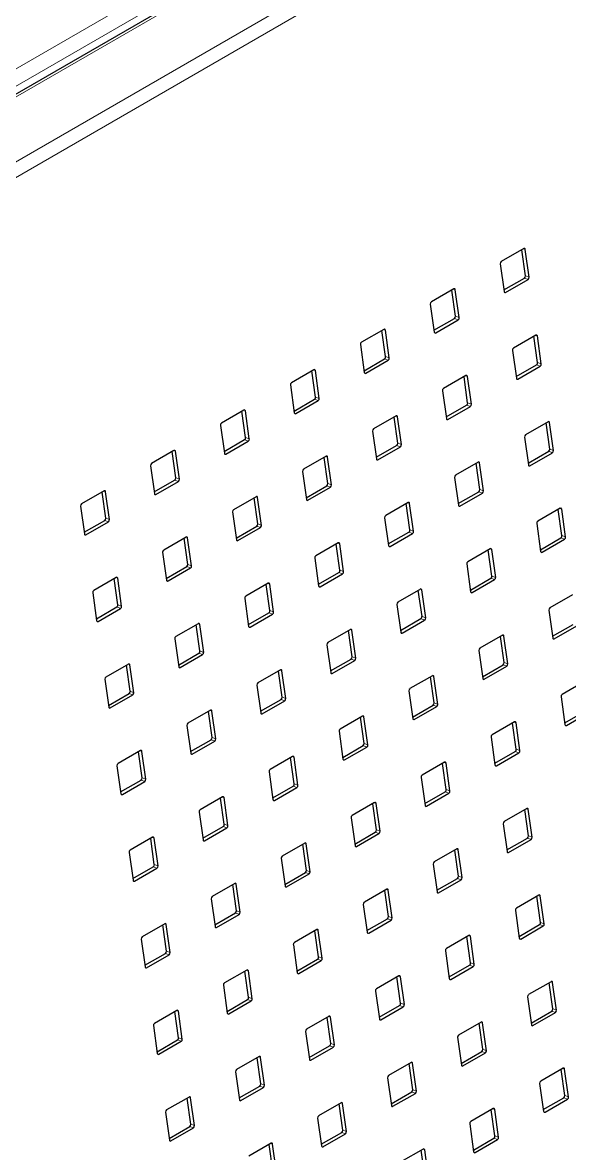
# Model space of a CAD drawing. Header units: millimetres. Extents: x -218071 to -203542, y 15363 to 51382.
# Drawn here: x -216897.22 to -216881.75, y 51079.26 to 51111.26 of the extents above; entities that cross this region are included whole.
import ezdxf

# ---------------------------------------------------------------- set-up
doc = ezdxf.new("R2010")
doc.units = ezdxf.units.MM
doc.header["$LTSCALE"] = 4
doc.layers.add('TPF-EQUIPEMENT', color=7, linetype='Continuous')

msp = doc.modelspace()

# ---------------------------------------------------------------- linework, layer by layer
at = {"layer": 'TPF-EQUIPEMENT', "color": 7, "linetype": 'Continuous', "lineweight": 25}
for p, q in [((-216812.005, 51158.526), (-216949.325, 51079.272)), ((-216883.037, 51104.864), (-216883.673, 51104.497)), ((-216882.989, 51104.093), (-216883.093, 51104.832)), ((-216882.885, 51104.054), (-216882.996, 51104.841)), ((-216883.703, 51104.433), (-216883.592, 51103.645)), ((-216883.599, 51103.694), (-216883.019, 51104.028)), ((-216883.551, 51103.622), (-216882.914, 51103.989)), ((-216885.017, 51103.722), (-216885.653, 51103.354)), ((-216884.969, 51102.95), (-216885.073, 51103.689)), ((-216884.865, 51102.911), (-216884.975, 51103.698)), ((-216885.683, 51103.29), (-216885.572, 51102.503)), ((-216885.579, 51102.551), (-216884.999, 51102.886)), ((-216885.531, 51102.479), (-216884.894, 51102.847)), ((-216886.997, 51102.579), (-216887.633, 51102.212)), ((-216886.949, 51101.807), (-216887.053, 51102.547)), ((-216886.845, 51101.768), (-216886.955, 51102.556)), ((-216882.693, 51102.414), (-216883.33, 51102.047)), ((-216882.646, 51101.642), (-216882.749, 51102.382)), ((-216882.541, 51101.603), (-216882.652, 51102.391)), ((-216887.662, 51102.148), (-216887.552, 51101.36)), ((-216883.359, 51101.983), (-216883.248, 51101.195)), ((-216887.559, 51101.408), (-216886.978, 51101.743)), ((-216887.51, 51101.337), (-216886.874, 51101.704)), ((-216888.977, 51101.436), (-216889.613, 51101.069)), ((-216888.929, 51100.664), (-216889.033, 51101.404)), ((-216888.825, 51100.625), (-216888.935, 51101.413)), ((-216883.255, 51101.243), (-216882.675, 51101.578)), ((-216883.207, 51101.172), (-216882.57, 51101.539)), ((-216884.673, 51101.271), (-216885.31, 51100.904)), ((-216884.626, 51100.5), (-216884.729, 51101.239)), ((-216884.521, 51100.461), (-216884.632, 51101.248)), ((-216889.642, 51101.005), (-216889.532, 51100.217)), ((-216885.339, 51100.84), (-216885.228, 51100.052)), ((-216889.539, 51100.265), (-216888.958, 51100.6)), ((-216889.49, 51100.194), (-216888.854, 51100.561)), ((-216885.235, 51100.101), (-216884.655, 51100.435)), ((-216885.187, 51100.029), (-216884.55, 51100.396)), ((-216890.957, 51100.294), (-216891.593, 51099.926)), ((-216890.909, 51099.522), (-216891.013, 51100.261)), ((-216890.805, 51099.483), (-216890.915, 51100.27)), ((-216886.653, 51100.129), (-216887.289, 51099.761)), ((-216886.605, 51099.357), (-216886.709, 51100.096)), ((-216886.501, 51099.318), (-216886.612, 51100.105)), ((-216891.622, 51099.862), (-216891.512, 51099.075)), ((-216882.349, 51099.964), (-216882.986, 51099.597)), ((-216882.302, 51099.192), (-216882.406, 51099.931)), ((-216882.197, 51099.153), (-216882.308, 51099.941)), ((-216891.518, 51099.123), (-216890.938, 51099.458)), ((-216887.319, 51099.697), (-216887.208, 51098.91)), ((-216883.015, 51099.532), (-216882.905, 51098.745)), ((-216892.937, 51099.151), (-216893.573, 51098.784)), ((-216892.889, 51098.379), (-216892.993, 51099.119)), ((-216892.785, 51098.34), (-216892.895, 51099.128)), ((-216891.47, 51099.051), (-216890.834, 51099.419)), ((-216887.215, 51098.958), (-216886.635, 51099.293)), ((-216887.167, 51098.886), (-216886.53, 51099.254)), ((-216882.911, 51098.793), (-216882.331, 51099.128)), ((-216888.633, 51098.986), (-216889.269, 51098.619)), ((-216888.585, 51098.214), (-216888.689, 51098.954)), ((-216888.481, 51098.175), (-216888.591, 51098.963)), ((-216884.329, 51098.821), (-216884.966, 51098.454)), ((-216884.282, 51098.049), (-216884.386, 51098.789)), ((-216884.177, 51098.01), (-216884.288, 51098.798)), ((-216882.863, 51098.721), (-216882.227, 51099.089)), ((-216893.602, 51098.72), (-216893.492, 51097.932)), ((-216889.299, 51098.555), (-216889.188, 51097.767)), ((-216893.498, 51097.98), (-216892.918, 51098.315)), ((-216893.45, 51097.909), (-216892.814, 51098.276)), ((-216889.195, 51097.815), (-216888.615, 51098.15)), ((-216884.995, 51098.39), (-216884.884, 51097.602)), ((-216894.916, 51098.008), (-216895.553, 51097.641)), ((-216894.869, 51097.236), (-216894.973, 51097.976)), ((-216894.764, 51097.197), (-216894.875, 51097.985)), ((-216890.613, 51097.843), (-216891.249, 51097.476)), ((-216889.147, 51097.744), (-216888.51, 51098.111)), ((-216884.891, 51097.65), (-216884.311, 51097.985)), ((-216884.843, 51097.579), (-216884.207, 51097.946)), ((-216895.582, 51097.577), (-216895.472, 51096.789)), ((-216890.565, 51097.071), (-216890.669, 51097.811)), ((-216890.461, 51097.032), (-216890.571, 51097.82)), ((-216886.309, 51097.678), (-216886.946, 51097.311)), ((-216886.262, 51096.907), (-216886.365, 51097.646)), ((-216886.157, 51096.868), (-216886.268, 51097.655)), ((-216882.006, 51097.514), (-216882.642, 51097.146)), ((-216891.278, 51097.412), (-216891.168, 51096.624)), ((-216886.975, 51097.247), (-216886.864, 51096.459)), ((-216881.958, 51096.742), (-216882.062, 51097.481)), ((-216881.854, 51096.703), (-216881.964, 51097.49)), ((-216895.478, 51096.837), (-216894.898, 51097.172)), ((-216895.43, 51096.766), (-216894.794, 51097.133)), ((-216891.175, 51096.672), (-216890.594, 51097.007)), ((-216891.126, 51096.601), (-216890.49, 51096.968)), ((-216882.671, 51097.082), (-216882.561, 51096.295)), ((-216892.593, 51096.701), (-216893.229, 51096.333)), ((-216892.545, 51095.929), (-216892.649, 51096.668)), ((-216892.441, 51095.89), (-216892.551, 51096.677)), ((-216886.871, 51096.508), (-216886.291, 51096.842)), ((-216886.823, 51096.436), (-216886.186, 51096.803)), ((-216882.567, 51096.343), (-216881.987, 51096.678)), ((-216882.519, 51096.271), (-216881.883, 51096.638)), ((-216893.258, 51096.269), (-216893.148, 51095.482)), ((-216888.289, 51096.536), (-216888.926, 51096.169)), ((-216888.242, 51095.764), (-216888.345, 51096.503)), ((-216888.137, 51095.725), (-216888.248, 51096.512)), ((-216883.986, 51096.371), (-216884.622, 51096.004)), ((-216883.938, 51095.599), (-216884.042, 51096.338)), ((-216883.833, 51095.56), (-216883.944, 51096.348)), ((-216888.955, 51096.104), (-216888.844, 51095.317)), ((-216884.651, 51095.939), (-216884.541, 51095.152)), ((-216893.155, 51095.53), (-216892.574, 51095.865)), ((-216893.106, 51095.458), (-216892.47, 51095.826)), ((-216888.851, 51095.365), (-216888.271, 51095.7)), ((-216888.803, 51095.293), (-216888.166, 51095.661)), ((-216894.573, 51095.558), (-216895.209, 51095.191)), ((-216894.525, 51094.786), (-216894.629, 51095.526)), ((-216894.421, 51094.747), (-216894.531, 51095.535)), ((-216890.269, 51095.393), (-216890.905, 51095.026)), ((-216890.221, 51094.621), (-216890.325, 51095.361)), ((-216890.117, 51094.582), (-216890.228, 51095.37)), ((-216884.547, 51095.2), (-216883.967, 51095.535)), ((-216884.499, 51095.129), (-216883.863, 51095.496)), ((-216895.238, 51095.127), (-216895.128, 51094.339)), ((-216890.935, 51094.962), (-216890.824, 51094.174)), ((-216885.965, 51095.228), (-216886.602, 51094.861)), ((-216885.918, 51094.456), (-216886.022, 51095.196)), ((-216885.813, 51094.417), (-216885.924, 51095.205)), ((-216881.662, 51095.063), (-216882.298, 51094.696)), ((-216895.134, 51094.387), (-216894.554, 51094.722)), ((-216895.086, 51094.316), (-216894.45, 51094.683)), ((-216886.631, 51094.797), (-216886.521, 51094.009)), ((-216882.327, 51094.632), (-216882.217, 51093.844)), ((-216890.831, 51094.222), (-216890.251, 51094.557)), ((-216890.783, 51094.151), (-216890.146, 51094.518)), ((-216886.527, 51094.057), (-216885.947, 51094.392)), ((-216886.479, 51093.986), (-216885.843, 51094.353)), ((-216892.249, 51094.25), (-216892.885, 51093.883)), ((-216892.201, 51093.479), (-216892.305, 51094.218)), ((-216892.097, 51093.439), (-216892.207, 51094.227)), ((-216887.945, 51094.086), (-216888.582, 51093.718)), ((-216887.898, 51093.314), (-216888.002, 51094.053)), ((-216887.793, 51093.275), (-216887.904, 51094.062)), ((-216882.224, 51093.892), (-216881.643, 51094.227)), ((-216882.175, 51093.821), (-216881.539, 51094.188)), ((-216892.915, 51093.819), (-216892.804, 51093.031)), ((-216883.642, 51093.921), (-216884.278, 51093.553)), ((-216883.594, 51093.149), (-216883.698, 51093.888)), ((-216883.49, 51093.11), (-216883.6, 51093.897)), ((-216892.811, 51093.079), (-216892.231, 51093.414)), ((-216892.763, 51093.008), (-216892.126, 51093.375)), ((-216888.611, 51093.654), (-216888.5, 51092.866)), ((-216884.307, 51093.489), (-216884.197, 51092.702)), ((-216894.229, 51093.108), (-216894.865, 51092.74)), ((-216894.181, 51092.336), (-216894.285, 51093.075)), ((-216894.077, 51092.297), (-216894.187, 51093.084)), ((-216888.507, 51092.915), (-216887.927, 51093.249)), ((-216888.459, 51092.843), (-216887.823, 51093.21)), ((-216884.204, 51092.75), (-216883.623, 51093.085)), ((-216884.155, 51092.678), (-216883.519, 51093.046)), ((-216889.925, 51092.943), (-216890.562, 51092.576)), ((-216889.878, 51092.171), (-216889.981, 51092.91)), ((-216889.773, 51092.132), (-216889.884, 51092.919)), ((-216885.622, 51092.778), (-216886.258, 51092.411)), ((-216885.574, 51092.006), (-216885.678, 51092.745)), ((-216885.47, 51091.967), (-216885.58, 51092.755)), ((-216894.894, 51092.676), (-216894.784, 51091.889)), ((-216890.591, 51092.511), (-216890.48, 51091.724)), ((-216881.318, 51092.613), (-216881.954, 51092.246)), ((-216894.791, 51091.937), (-216894.21, 51092.272)), ((-216894.742, 51091.865), (-216894.106, 51092.233)), ((-216890.487, 51091.772), (-216889.907, 51092.107)), ((-216890.439, 51091.7), (-216889.802, 51092.068)), ((-216886.287, 51092.346), (-216886.177, 51091.559)), ((-216881.984, 51092.182), (-216881.873, 51091.394)), ((-216891.905, 51091.8), (-216892.541, 51091.433)), ((-216891.858, 51091.028), (-216891.961, 51091.768)), ((-216891.753, 51090.989), (-216891.864, 51091.777)), ((-216886.183, 51091.607), (-216885.603, 51091.942)), ((-216886.135, 51091.536), (-216885.499, 51091.903)), ((-216881.88, 51091.442), (-216881.3, 51091.777)), ((-216887.601, 51091.635), (-216888.238, 51091.268)), ((-216887.554, 51090.863), (-216887.658, 51091.603)), ((-216887.449, 51090.824), (-216887.56, 51091.612)), ((-216883.298, 51091.47), (-216883.934, 51091.103)), ((-216883.25, 51090.698), (-216883.354, 51091.438)), ((-216883.146, 51090.659), (-216883.256, 51091.447)), ((-216881.832, 51091.371), (-216881.195, 51091.738)), ((-216892.571, 51091.369), (-216892.46, 51090.581)), ((-216888.267, 51091.204), (-216888.157, 51090.416)), ((-216892.467, 51090.629), (-216891.887, 51090.964)), ((-216892.419, 51090.558), (-216891.782, 51090.925)), ((-216888.163, 51090.464), (-216887.583, 51090.799)), ((-216883.964, 51091.039), (-216883.853, 51090.251)), ((-216893.885, 51090.657), (-216894.521, 51090.29)), ((-216893.837, 51089.886), (-216893.941, 51090.625)), ((-216893.733, 51089.847), (-216893.844, 51090.634)), ((-216889.581, 51090.493), (-216890.218, 51090.125)), ((-216889.429, 51089.682), (-216889.54, 51090.469)), ((-216888.115, 51090.393), (-216887.479, 51090.76)), ((-216883.86, 51090.299), (-216883.28, 51090.634)), ((-216883.811, 51090.228), (-216883.175, 51090.595)), ((-216894.551, 51090.226), (-216894.44, 51089.438)), ((-216889.534, 51089.721), (-216889.638, 51090.46)), ((-216885.278, 51090.328), (-216885.914, 51089.96)), ((-216885.23, 51089.556), (-216885.334, 51090.295)), ((-216885.126, 51089.517), (-216885.236, 51090.304)), ((-216890.247, 51090.061), (-216890.136, 51089.274)), ((-216885.943, 51089.896), (-216885.833, 51089.109)), ((-216894.447, 51089.487), (-216893.867, 51089.821)), ((-216894.399, 51089.415), (-216893.762, 51089.782)), ((-216890.143, 51089.322), (-216889.563, 51089.656)), ((-216890.095, 51089.25), (-216889.459, 51089.617)), ((-216891.561, 51089.35), (-216892.198, 51088.983)), ((-216891.514, 51088.578), (-216891.618, 51089.317)), ((-216891.409, 51088.539), (-216891.52, 51089.327)), ((-216887.258, 51089.185), (-216887.894, 51088.818)), ((-216885.84, 51089.157), (-216885.259, 51089.492)), ((-216885.791, 51089.085), (-216885.155, 51089.453)), ((-216892.227, 51088.918), (-216892.116, 51088.131)), ((-216887.21, 51088.413), (-216887.314, 51089.153)), ((-216887.106, 51088.374), (-216887.216, 51089.162)), ((-216882.954, 51089.02), (-216883.59, 51088.653)), ((-216882.907, 51088.248), (-216883.01, 51088.988)), ((-216882.802, 51088.209), (-216882.913, 51088.997)), ((-216887.923, 51088.754), (-216887.813, 51087.966)), ((-216883.62, 51088.589), (-216883.509, 51087.801)), ((-216892.123, 51088.179), (-216891.543, 51088.514)), ((-216892.075, 51088.107), (-216891.439, 51088.475)), ((-216887.82, 51088.014), (-216887.239, 51088.349)), ((-216887.771, 51087.943), (-216887.135, 51088.31)), ((-216893.541, 51088.207), (-216894.178, 51087.84)), ((-216893.494, 51087.435), (-216893.597, 51088.175)), ((-216893.389, 51087.396), (-216893.5, 51088.184)), ((-216889.238, 51088.042), (-216889.874, 51087.675)), ((-216889.19, 51087.27), (-216889.294, 51088.01)), ((-216889.086, 51087.231), (-216889.196, 51088.019)), ((-216883.516, 51087.849), (-216882.936, 51088.184)), ((-216883.468, 51087.778), (-216882.831, 51088.145)), ((-216894.207, 51087.776), (-216894.096, 51086.988)), ((-216889.903, 51087.611), (-216889.793, 51086.823)), ((-216884.934, 51087.877), (-216885.57, 51087.51)), ((-216884.886, 51087.105), (-216884.99, 51087.845)), ((-216884.782, 51087.066), (-216884.892, 51087.854)), ((-216894.103, 51087.036), (-216893.523, 51087.371)), ((-216894.055, 51086.965), (-216893.418, 51087.332)), ((-216885.6, 51087.446), (-216885.489, 51086.658)), ((-216889.799, 51086.871), (-216889.219, 51087.206)), ((-216889.751, 51086.8), (-216889.115, 51087.167)), ((-216885.496, 51086.706), (-216884.916, 51087.041)), ((-216885.448, 51086.635), (-216884.811, 51087.002)), ((-216891.217, 51086.9), (-216891.854, 51086.532)), ((-216891.17, 51086.128), (-216891.274, 51086.867)), ((-216891.065, 51086.089), (-216891.176, 51086.876)), ((-216886.914, 51086.735), (-216887.55, 51086.367)), ((-216886.866, 51085.963), (-216886.97, 51086.702)), ((-216886.762, 51085.924), (-216886.872, 51086.711)), ((-216891.883, 51086.468), (-216891.773, 51085.681)), ((-216887.579, 51086.303), (-216887.469, 51085.516)), ((-216882.61, 51086.57), (-216883.247, 51086.202)), ((-216882.563, 51085.798), (-216882.666, 51086.537)), ((-216882.458, 51085.759), (-216882.569, 51086.546)), ((-216891.779, 51085.729), (-216891.199, 51086.063)), ((-216891.731, 51085.657), (-216891.095, 51086.024)), ((-216883.276, 51086.138), (-216883.165, 51085.351)), ((-216893.197, 51085.757), (-216893.834, 51085.39)), ((-216893.15, 51084.985), (-216893.254, 51085.724)), ((-216893.045, 51084.946), (-216893.156, 51085.734)), ((-216887.476, 51085.564), (-216886.896, 51085.899)), ((-216887.427, 51085.492), (-216886.791, 51085.86)), ((-216883.172, 51085.399), (-216882.592, 51085.734)), ((-216883.124, 51085.327), (-216882.487, 51085.695)), ((-216888.894, 51085.592), (-216889.53, 51085.225)), ((-216888.846, 51084.82), (-216888.95, 51085.56)), ((-216888.742, 51084.781), (-216888.852, 51085.569)), ((-216884.59, 51085.427), (-216885.227, 51085.06)), ((-216884.543, 51084.655), (-216884.646, 51085.395)), ((-216884.438, 51084.616), (-216884.549, 51085.404)), ((-216893.863, 51085.325), (-216893.752, 51084.538)), ((-216889.559, 51085.161), (-216889.449, 51084.373)), ((-216893.759, 51084.586), (-216893.179, 51084.921)), ((-216893.711, 51084.514), (-216893.075, 51084.882)), ((-216889.456, 51084.421), (-216888.875, 51084.756)), ((-216889.407, 51084.35), (-216888.771, 51084.717)), ((-216885.256, 51084.996), (-216885.145, 51084.208)), ((-216890.874, 51084.449), (-216891.51, 51084.082)), ((-216890.826, 51083.677), (-216890.93, 51084.417)), ((-216890.722, 51083.638), (-216890.832, 51084.426)), ((-216885.152, 51084.256), (-216884.572, 51084.591)), ((-216885.104, 51084.185), (-216884.467, 51084.552)), ((-216886.57, 51084.284), (-216887.206, 51083.917)), ((-216886.523, 51083.512), (-216886.626, 51084.252)), ((-216886.418, 51083.473), (-216886.529, 51084.261)), ((-216882.266, 51084.119), (-216882.903, 51083.752)), ((-216882.219, 51083.348), (-216882.323, 51084.087)), ((-216882.114, 51083.309), (-216882.225, 51084.096)), ((-216891.539, 51084.018), (-216891.429, 51083.23)), ((-216887.236, 51083.853), (-216887.125, 51083.065)), ((-216891.436, 51083.278), (-216890.855, 51083.613)), ((-216891.387, 51083.207), (-216890.751, 51083.574)), ((-216887.132, 51083.113), (-216886.552, 51083.448)), ((-216882.932, 51083.688), (-216882.822, 51082.9)), ((-216892.854, 51083.307), (-216893.49, 51082.939)), ((-216892.806, 51082.535), (-216892.91, 51083.274)), ((-216892.702, 51082.496), (-216892.812, 51083.283)), ((-216888.55, 51083.142), (-216889.186, 51082.774)), ((-216888.502, 51082.37), (-216888.606, 51083.109)), ((-216888.398, 51082.331), (-216888.508, 51083.118)), ((-216887.084, 51083.042), (-216886.447, 51083.409)), ((-216882.828, 51082.949), (-216882.248, 51083.283)), ((-216882.78, 51082.877), (-216882.144, 51083.244)), ((-216893.519, 51082.875), (-216893.409, 51082.088)), ((-216884.246, 51082.977), (-216884.883, 51082.61)), ((-216884.199, 51082.205), (-216884.303, 51082.944)), ((-216884.094, 51082.166), (-216884.205, 51082.953)), ((-216893.415, 51082.136), (-216892.835, 51082.471)), ((-216889.216, 51082.71), (-216889.105, 51081.923)), ((-216884.912, 51082.545), (-216884.801, 51081.758)), ((-216893.367, 51082.064), (-216892.731, 51082.432)), ((-216889.112, 51081.971), (-216888.532, 51082.306)), ((-216889.064, 51081.899), (-216888.427, 51082.267)), ((-216890.53, 51081.999), (-216891.166, 51081.632)), ((-216890.482, 51081.227), (-216890.586, 51081.967)), ((-216890.378, 51081.188), (-216890.488, 51081.976)), ((-216886.226, 51081.834), (-216886.863, 51081.467)), ((-216884.808, 51081.806), (-216884.228, 51082.141)), ((-216884.76, 51081.734), (-216884.124, 51082.102)), ((-216891.195, 51081.568), (-216891.085, 51080.78)), ((-216886.179, 51081.062), (-216886.282, 51081.802)), ((-216886.074, 51081.023), (-216886.185, 51081.811)), ((-216881.923, 51081.669), (-216882.559, 51081.302)), ((-216881.875, 51080.897), (-216881.979, 51081.637)), ((-216881.771, 51080.858), (-216881.881, 51081.646)), ((-216886.892, 51081.403), (-216886.781, 51080.615)), ((-216882.588, 51081.238), (-216882.478, 51080.45)), ((-216891.092, 51080.828), (-216890.512, 51081.163)), ((-216891.043, 51080.757), (-216890.407, 51081.124)), ((-216886.788, 51080.663), (-216886.208, 51080.998)), ((-216886.74, 51080.592), (-216886.103, 51080.959)), ((-216892.51, 51080.856), (-216893.146, 51080.489)), ((-216892.462, 51080.084), (-216892.566, 51080.824)), ((-216892.358, 51080.045), (-216892.468, 51080.833)), ((-216888.206, 51080.691), (-216888.843, 51080.324)), ((-216888.159, 51079.919), (-216888.262, 51080.659)), ((-216888.054, 51079.88), (-216888.165, 51080.668)), ((-216882.485, 51080.498), (-216881.904, 51080.833)), ((-216882.436, 51080.427), (-216881.8, 51080.794)), ((-216893.175, 51080.425), (-216893.065, 51079.637)), ((-216888.872, 51080.26), (-216888.761, 51079.472)), ((-216883.903, 51080.527), (-216884.539, 51080.159)), ((-216883.855, 51079.755), (-216883.959, 51080.494)), ((-216883.751, 51079.716), (-216883.861, 51080.503)), ((-216893.072, 51079.685), (-216892.491, 51080.02)), ((-216893.023, 51079.614), (-216892.387, 51079.981)), ((-216884.568, 51080.095), (-216884.458, 51079.307)), ((-216888.768, 51079.52), (-216888.188, 51079.855)), ((-216888.72, 51079.449), (-216888.083, 51079.816)), ((-216884.464, 51079.356), (-216883.884, 51079.69)), ((-216884.416, 51079.284), (-216883.78, 51079.651)), ((-216890.186, 51079.549), (-216890.822, 51079.181)), ((-216890.139, 51078.777), (-216890.242, 51079.516)), ((-216890.034, 51078.738), (-216890.145, 51079.525)), ((-216885.882, 51079.384), (-216886.519, 51079.017)), ((-216885.835, 51078.612), (-216885.939, 51079.351)), ((-216885.73, 51078.573), (-216885.841, 51079.36))]:
    msp.add_line(p, q, dxfattribs=at)
at = {"layer": 'TPF-EQUIPEMENT', "color": 8, "linetype": 'Continuous', "lineweight": 18}
for p, q in [((-216949.213, 51079.261), (-216811.893, 51158.515)), ((-216949.725, 51079.761), (-216814.385, 51157.872)), ((-216949.609, 51079.338), (-216814.077, 51157.56)), ((-216947.623, 51078.344), (-216810.303, 51157.597)), ((-216947.414, 51078.021), (-216810.094, 51157.274)), ((-216883.045, 51104.86), (-216882.996, 51104.841)), ((-216883.019, 51104.028), (-216882.914, 51103.989)), ((-216882.989, 51104.093), (-216882.885, 51104.054)), ((-216885.025, 51103.717), (-216884.975, 51103.698)), ((-216883.59, 51103.637), (-216883.551, 51103.622)), ((-216884.969, 51102.95), (-216884.865, 51102.911)), ((-216884.999, 51102.886), (-216884.894, 51102.847)), ((-216887.005, 51102.574), (-216886.955, 51102.556)), ((-216885.57, 51102.494), (-216885.531, 51102.479)), ((-216882.701, 51102.409), (-216882.652, 51102.391)), ((-216886.978, 51101.743), (-216886.874, 51101.704)), ((-216886.949, 51101.807), (-216886.845, 51101.768)), ((-216888.985, 51101.432), (-216888.935, 51101.413)), ((-216887.55, 51101.351), (-216887.51, 51101.337)), ((-216882.675, 51101.578), (-216882.57, 51101.539)), ((-216882.646, 51101.642), (-216882.541, 51101.603)), ((-216884.681, 51101.267), (-216884.632, 51101.248)), ((-216883.246, 51101.187), (-216883.207, 51101.172)), ((-216888.958, 51100.6), (-216888.854, 51100.561)), ((-216888.929, 51100.664), (-216888.825, 51100.625)), ((-216884.655, 51100.435), (-216884.55, 51100.396)), ((-216884.626, 51100.5), (-216884.521, 51100.461)), ((-216890.965, 51100.289), (-216890.915, 51100.27)), ((-216889.53, 51100.209), (-216889.49, 51100.194)), ((-216886.661, 51100.124), (-216886.612, 51100.105)), ((-216885.226, 51100.044), (-216885.187, 51100.029)), ((-216882.358, 51099.959), (-216882.308, 51099.941)), ((-216890.938, 51099.458), (-216890.834, 51099.419)), ((-216890.909, 51099.522), (-216890.805, 51099.483)), ((-216892.945, 51099.146), (-216892.895, 51099.128)), ((-216886.635, 51099.293), (-216886.53, 51099.254)), ((-216886.605, 51099.357), (-216886.501, 51099.318)), ((-216882.331, 51099.128), (-216882.227, 51099.089)), ((-216882.302, 51099.192), (-216882.197, 51099.153)), ((-216891.51, 51099.066), (-216891.47, 51099.051)), ((-216888.641, 51098.981), (-216888.591, 51098.963)), ((-216887.206, 51098.901), (-216887.167, 51098.886)), ((-216884.338, 51098.816), (-216884.288, 51098.798)), ((-216882.902, 51098.736), (-216882.863, 51098.721)), ((-216892.918, 51098.315), (-216892.814, 51098.276)), ((-216892.889, 51098.379), (-216892.785, 51098.34)), ((-216888.615, 51098.15), (-216888.51, 51098.111)), ((-216888.585, 51098.214), (-216888.481, 51098.175)), ((-216894.925, 51098.004), (-216894.875, 51097.985)), ((-216893.49, 51097.923), (-216893.45, 51097.909)), ((-216890.621, 51097.839), (-216890.571, 51097.82)), ((-216884.311, 51097.985), (-216884.207, 51097.946)), ((-216884.282, 51098.049), (-216884.177, 51098.01)), ((-216889.186, 51097.758), (-216889.147, 51097.744)), ((-216886.317, 51097.674), (-216886.268, 51097.655)), ((-216884.882, 51097.594), (-216884.843, 51097.579)), ((-216882.014, 51097.509), (-216881.964, 51097.49)), ((-216894.869, 51097.236), (-216894.764, 51097.197)), ((-216894.898, 51097.172), (-216894.794, 51097.133)), ((-216890.594, 51097.007), (-216890.49, 51096.968)), ((-216890.565, 51097.071), (-216890.461, 51097.032)), ((-216886.262, 51096.907), (-216886.157, 51096.868)), ((-216895.469, 51096.781), (-216895.43, 51096.766)), ((-216892.601, 51096.696), (-216892.551, 51096.677)), ((-216891.166, 51096.616), (-216891.126, 51096.601)), ((-216886.291, 51096.842), (-216886.186, 51096.803)), ((-216881.987, 51096.678), (-216881.883, 51096.638)), ((-216881.958, 51096.742), (-216881.854, 51096.703)), ((-216888.297, 51096.531), (-216888.248, 51096.512)), ((-216886.862, 51096.451), (-216886.823, 51096.436)), ((-216883.994, 51096.366), (-216883.944, 51096.348)), ((-216882.559, 51096.286), (-216882.519, 51096.271)), ((-216892.545, 51095.929), (-216892.441, 51095.89)), ((-216892.574, 51095.865), (-216892.47, 51095.826)), ((-216888.271, 51095.7), (-216888.166, 51095.661)), ((-216888.242, 51095.764), (-216888.137, 51095.725)), ((-216883.938, 51095.599), (-216883.833, 51095.56)), ((-216894.581, 51095.553), (-216894.531, 51095.535)), ((-216893.146, 51095.473), (-216893.106, 51095.458)), ((-216890.277, 51095.388), (-216890.228, 51095.37)), ((-216888.842, 51095.308), (-216888.803, 51095.293)), ((-216883.967, 51095.535), (-216883.863, 51095.496)), ((-216885.974, 51095.223), (-216885.924, 51095.205)), ((-216884.539, 51095.143), (-216884.499, 51095.129)), ((-216894.554, 51094.722), (-216894.45, 51094.683)), ((-216894.525, 51094.786), (-216894.421, 51094.747)), ((-216895.126, 51094.33), (-216895.086, 51094.316)), ((-216890.251, 51094.557), (-216890.146, 51094.518)), ((-216890.221, 51094.621), (-216890.117, 51094.582)), ((-216885.947, 51094.392), (-216885.843, 51094.353)), ((-216885.918, 51094.456), (-216885.813, 51094.417)), ((-216892.257, 51094.246), (-216892.207, 51094.227)), ((-216890.822, 51094.165), (-216890.783, 51094.151)), ((-216887.954, 51094.081), (-216887.904, 51094.062)), ((-216886.518, 51094.001), (-216886.479, 51093.986)), ((-216883.65, 51093.916), (-216883.6, 51093.897)), ((-216882.215, 51093.836), (-216882.175, 51093.821)), ((-216892.231, 51093.414), (-216892.126, 51093.375)), ((-216892.201, 51093.479), (-216892.097, 51093.439)), ((-216894.237, 51093.103), (-216894.187, 51093.084)), ((-216892.802, 51093.023), (-216892.763, 51093.008)), ((-216887.927, 51093.249), (-216887.823, 51093.21)), ((-216887.898, 51093.314), (-216887.793, 51093.275)), ((-216883.623, 51093.085), (-216883.519, 51093.046)), ((-216883.594, 51093.149), (-216883.49, 51093.11)), ((-216889.933, 51092.938), (-216889.884, 51092.919)), ((-216888.498, 51092.858), (-216888.459, 51092.843)), ((-216885.63, 51092.773), (-216885.58, 51092.755)), ((-216884.195, 51092.693), (-216884.155, 51092.678)), ((-216894.21, 51092.272), (-216894.106, 51092.233)), ((-216894.181, 51092.336), (-216894.077, 51092.297)), ((-216889.907, 51092.107), (-216889.802, 51092.068)), ((-216889.878, 51092.171), (-216889.773, 51092.132)), ((-216894.782, 51091.88), (-216894.742, 51091.865)), ((-216891.913, 51091.795), (-216891.864, 51091.777)), ((-216885.603, 51091.942), (-216885.499, 51091.903)), ((-216885.574, 51092.006), (-216885.47, 51091.967)), ((-216890.478, 51091.715), (-216890.439, 51091.7)), ((-216887.61, 51091.63), (-216887.56, 51091.612)), ((-216886.175, 51091.55), (-216886.135, 51091.536)), ((-216883.306, 51091.466), (-216883.256, 51091.447)), ((-216881.871, 51091.385), (-216881.832, 51091.371)), ((-216891.887, 51090.964), (-216891.782, 51090.925)), ((-216891.858, 51091.028), (-216891.753, 51090.989)), ((-216887.583, 51090.799), (-216887.479, 51090.76)), ((-216887.554, 51090.863), (-216887.449, 51090.824)), ((-216893.893, 51090.653), (-216893.844, 51090.634)), ((-216892.458, 51090.572), (-216892.419, 51090.558)), ((-216889.59, 51090.488), (-216889.54, 51090.469)), ((-216883.28, 51090.634), (-216883.175, 51090.595)), ((-216883.25, 51090.698), (-216883.146, 51090.659)), ((-216888.155, 51090.408), (-216888.115, 51090.393)), ((-216885.286, 51090.323), (-216885.236, 51090.304)), ((-216883.851, 51090.243), (-216883.811, 51090.228)), ((-216893.837, 51089.886), (-216893.733, 51089.847)), ((-216893.867, 51089.821), (-216893.762, 51089.782)), ((-216889.563, 51089.656), (-216889.459, 51089.617)), ((-216889.534, 51089.721), (-216889.429, 51089.682)), ((-216885.23, 51089.556), (-216885.126, 51089.517)), ((-216894.438, 51089.43), (-216894.399, 51089.415)), ((-216891.57, 51089.345), (-216891.52, 51089.327)), ((-216890.134, 51089.265), (-216890.095, 51089.25)), ((-216885.259, 51089.492), (-216885.155, 51089.453)), ((-216887.266, 51089.18), (-216887.216, 51089.162)), ((-216885.831, 51089.1), (-216885.791, 51089.085)), ((-216882.962, 51089.015), (-216882.913, 51088.997)), ((-216891.514, 51088.578), (-216891.409, 51088.539)), ((-216891.543, 51088.514), (-216891.439, 51088.475)), ((-216887.239, 51088.349), (-216887.135, 51088.31)), ((-216887.21, 51088.413), (-216887.106, 51088.374)), ((-216882.907, 51088.248), (-216882.802, 51088.209)), ((-216893.549, 51088.202), (-216893.5, 51088.184)), ((-216892.114, 51088.122), (-216892.075, 51088.107)), ((-216889.246, 51088.037), (-216889.196, 51088.019)), ((-216887.811, 51087.957), (-216887.771, 51087.943)), ((-216882.936, 51088.184), (-216882.831, 51088.145)), ((-216884.942, 51087.873), (-216884.892, 51087.854)), ((-216883.507, 51087.792), (-216883.468, 51087.778)), ((-216893.523, 51087.371), (-216893.418, 51087.332)), ((-216893.494, 51087.435), (-216893.389, 51087.396)), ((-216889.19, 51087.27), (-216889.086, 51087.231)), ((-216894.094, 51086.98), (-216894.055, 51086.965)), ((-216889.219, 51087.206), (-216889.115, 51087.167)), ((-216884.916, 51087.041), (-216884.811, 51087.002)), ((-216884.886, 51087.105), (-216884.782, 51087.066)), ((-216891.226, 51086.895), (-216891.176, 51086.876)), ((-216889.791, 51086.815), (-216889.751, 51086.8)), ((-216886.922, 51086.73), (-216886.872, 51086.711)), ((-216885.487, 51086.65), (-216885.448, 51086.635)), ((-216882.619, 51086.565), (-216882.569, 51086.546)), ((-216891.199, 51086.063), (-216891.095, 51086.024)), ((-216891.17, 51086.128), (-216891.065, 51086.089)), ((-216893.206, 51085.752), (-216893.156, 51085.734)), ((-216891.771, 51085.672), (-216891.731, 51085.657)), ((-216886.896, 51085.899), (-216886.791, 51085.86)), ((-216886.866, 51085.963), (-216886.762, 51085.924)), ((-216882.592, 51085.734), (-216882.487, 51085.695)), ((-216882.563, 51085.798), (-216882.458, 51085.759)), ((-216888.902, 51085.587), (-216888.852, 51085.569)), ((-216887.467, 51085.507), (-216887.427, 51085.492)), ((-216884.598, 51085.422), (-216884.549, 51085.404)), ((-216883.163, 51085.342), (-216883.124, 51085.327)), ((-216893.179, 51084.921), (-216893.075, 51084.882)), ((-216893.15, 51084.985), (-216893.045, 51084.946)), ((-216888.875, 51084.756), (-216888.771, 51084.717)), ((-216888.846, 51084.82), (-216888.742, 51084.781)), ((-216893.75, 51084.529), (-216893.711, 51084.514)), ((-216890.882, 51084.445), (-216890.832, 51084.426)), ((-216884.572, 51084.591), (-216884.467, 51084.552)), ((-216884.543, 51084.655), (-216884.438, 51084.616)), ((-216889.447, 51084.364), (-216889.407, 51084.35)), ((-216886.578, 51084.28), (-216886.529, 51084.261)), ((-216885.143, 51084.199), (-216885.104, 51084.185)), ((-216882.275, 51084.115), (-216882.225, 51084.096)), ((-216890.855, 51083.613), (-216890.751, 51083.574)), ((-216890.826, 51083.677), (-216890.722, 51083.638)), ((-216886.552, 51083.448), (-216886.447, 51083.409)), ((-216886.523, 51083.512), (-216886.418, 51083.473)), ((-216892.862, 51083.302), (-216892.812, 51083.283)), ((-216891.427, 51083.222), (-216891.387, 51083.207)), ((-216888.558, 51083.137), (-216888.508, 51083.118)), ((-216882.248, 51083.283), (-216882.144, 51083.244)), ((-216882.219, 51083.348), (-216882.114, 51083.309)), ((-216887.123, 51083.057), (-216887.084, 51083.042)), ((-216884.255, 51082.972), (-216884.205, 51082.953)), ((-216882.82, 51082.892), (-216882.78, 51082.877)), ((-216892.835, 51082.471), (-216892.731, 51082.432)), ((-216892.806, 51082.535), (-216892.702, 51082.496)), ((-216888.532, 51082.306), (-216888.427, 51082.267)), ((-216888.502, 51082.37), (-216888.398, 51082.331)), ((-216884.199, 51082.205), (-216884.094, 51082.166)), ((-216893.407, 51082.079), (-216893.367, 51082.064)), ((-216890.538, 51081.994), (-216890.488, 51081.976)), ((-216889.103, 51081.914), (-216889.064, 51081.899)), ((-216886.235, 51081.829), (-216886.185, 51081.811)), ((-216884.228, 51082.141), (-216884.124, 51082.102)), ((-216884.799, 51081.749), (-216884.76, 51081.734)), ((-216881.931, 51081.664), (-216881.881, 51081.646)), ((-216890.482, 51081.227), (-216890.378, 51081.188)), ((-216890.512, 51081.163), (-216890.407, 51081.124)), ((-216886.208, 51080.998), (-216886.103, 51080.959)), ((-216886.179, 51081.062), (-216886.074, 51081.023)), ((-216881.875, 51080.897), (-216881.771, 51080.858)), ((-216892.518, 51080.852), (-216892.468, 51080.833)), ((-216891.083, 51080.771), (-216891.043, 51080.757)), ((-216888.214, 51080.687), (-216888.165, 51080.668)), ((-216886.779, 51080.606), (-216886.74, 51080.592)), ((-216881.904, 51080.833), (-216881.8, 51080.794)), ((-216883.911, 51080.522), (-216883.861, 51080.503)), ((-216882.476, 51080.442), (-216882.436, 51080.427)), ((-216892.491, 51080.02), (-216892.387, 51079.981)), ((-216892.462, 51080.084), (-216892.358, 51080.045)), ((-216888.159, 51079.919), (-216888.054, 51079.88)), ((-216893.063, 51079.629), (-216893.023, 51079.614)), ((-216888.188, 51079.855), (-216888.083, 51079.816)), ((-216883.884, 51079.69), (-216883.78, 51079.651)), ((-216883.855, 51079.755), (-216883.751, 51079.716)), ((-216890.194, 51079.544), (-216890.145, 51079.525)), ((-216888.759, 51079.464), (-216888.72, 51079.449)), ((-216885.891, 51079.379), (-216885.841, 51079.36)), ((-216884.456, 51079.299), (-216884.416, 51079.284))]:
    msp.add_line(p, q, dxfattribs=at)
at = {"layer": 'TPF-EQUIPEMENT', "color": 7, "linetype": 'Continuous', "lineweight": 25}
for centre, radius, start, end in [((-216883.023, 51104.842), 0.027, 358.9775, 122.2879), ((-216883.636, 51104.441), 0.0672, 123.9011, 187.1338), ((-216883.056, 51104.084), 0.0672, 303.9011, 7.1338), ((-216882.952, 51104.045), 0.0672, 303.9011, 7.1338), ((-216885.002, 51103.699), 0.027, 358.9775, 122.2879), ((-216883.565, 51103.645), 0.027, 178.9775, 302.2879), ((-216885.616, 51103.299), 0.0672, 123.9011, 187.1338), ((-216885.036, 51102.941), 0.0672, 303.9011, 7.1338), ((-216884.932, 51102.902), 0.0672, 303.9011, 7.1338), ((-216886.982, 51102.556), 0.027, 358.9775, 122.2879), ((-216885.545, 51102.502), 0.027, 178.9775, 302.2879), ((-216882.679, 51102.391), 0.027, 358.9775, 122.2879), ((-216887.596, 51102.156), 0.0672, 123.9011, 187.1338), ((-216883.292, 51101.991), 0.0672, 123.9011, 187.1338), ((-216887.016, 51101.799), 0.0672, 303.9011, 7.1338), ((-216886.912, 51101.76), 0.0672, 303.9011, 7.1338), ((-216888.962, 51101.414), 0.027, 358.9775, 122.2879), ((-216887.525, 51101.36), 0.027, 178.9775, 302.2879), ((-216882.712, 51101.634), 0.0672, 303.9011, 7.1338), ((-216882.608, 51101.595), 0.0672, 303.9011, 7.1338), ((-216889.576, 51101.013), 0.0672, 123.9011, 187.1338), ((-216884.659, 51101.249), 0.027, 358.9775, 122.2879), ((-216883.221, 51101.195), 0.027, 178.9775, 302.2879), ((-216885.272, 51100.848), 0.0672, 123.9011, 187.1338), ((-216888.996, 51100.656), 0.0672, 303.9011, 7.1338), ((-216888.891, 51100.617), 0.0672, 303.9011, 7.1338), ((-216884.692, 51100.491), 0.0672, 303.9011, 7.1338), ((-216884.588, 51100.452), 0.0672, 303.9011, 7.1338), ((-216890.942, 51100.271), 0.027, 358.9775, 122.2879), ((-216889.505, 51100.217), 0.027, 178.9775, 302.2879), ((-216886.639, 51100.106), 0.027, 358.9775, 122.2879), ((-216891.556, 51099.871), 0.0672, 123.9011, 187.1338), ((-216887.252, 51099.706), 0.0672, 123.9011, 187.1338), ((-216885.201, 51100.052), 0.027, 178.9775, 302.2879), ((-216882.335, 51099.941), 0.027, 358.9775, 122.2879), ((-216890.976, 51099.513), 0.0672, 303.9011, 7.1338), ((-216890.871, 51099.474), 0.0672, 303.9011, 7.1338), ((-216882.948, 51099.541), 0.0672, 123.9011, 187.1338), ((-216892.922, 51099.128), 0.027, 358.9775, 122.2879), ((-216886.672, 51099.349), 0.0672, 303.9011, 7.1338), ((-216886.568, 51099.309), 0.0672, 303.9011, 7.1338), ((-216882.369, 51099.184), 0.0672, 303.9011, 7.1338), ((-216882.264, 51099.145), 0.0672, 303.9011, 7.1338), ((-216893.535, 51098.728), 0.0672, 123.9011, 187.1338), ((-216891.485, 51099.074), 0.027, 178.9775, 302.2879), ((-216888.618, 51098.963), 0.027, 358.9775, 122.2879), ((-216887.181, 51098.909), 0.027, 178.9775, 302.2879), ((-216884.315, 51098.798), 0.027, 358.9775, 122.2879), ((-216889.232, 51098.563), 0.0672, 123.9011, 187.1338), ((-216882.877, 51098.744), 0.027, 178.9775, 302.2879), ((-216892.956, 51098.371), 0.0672, 303.9011, 7.1338), ((-216892.851, 51098.332), 0.0672, 303.9011, 7.1338), ((-216888.652, 51098.206), 0.0672, 303.9011, 7.1338), ((-216888.548, 51098.167), 0.0672, 303.9011, 7.1338), ((-216884.928, 51098.398), 0.0672, 123.9011, 187.1338), ((-216894.902, 51097.985), 0.027, 358.9775, 122.2879), ((-216893.465, 51097.931), 0.027, 178.9775, 302.2879), ((-216890.598, 51097.821), 0.027, 358.9775, 122.2879), ((-216884.348, 51098.041), 0.0672, 303.9011, 7.1338), ((-216884.244, 51098.002), 0.0672, 303.9011, 7.1338), ((-216895.515, 51097.585), 0.0672, 123.9011, 187.1338), ((-216889.161, 51097.767), 0.027, 178.9775, 302.2879), ((-216886.295, 51097.656), 0.027, 358.9775, 122.2879), ((-216884.857, 51097.602), 0.027, 178.9775, 302.2879), ((-216881.991, 51097.491), 0.027, 358.9775, 122.2879), ((-216894.936, 51097.228), 0.0672, 303.9011, 7.1338), ((-216894.831, 51097.189), 0.0672, 303.9011, 7.1338), ((-216891.212, 51097.42), 0.0672, 123.9011, 187.1338), ((-216886.908, 51097.255), 0.0672, 123.9011, 187.1338), ((-216890.632, 51097.063), 0.0672, 303.9011, 7.1338), ((-216890.528, 51097.024), 0.0672, 303.9011, 7.1338), ((-216886.328, 51096.898), 0.0672, 303.9011, 7.1338), ((-216886.224, 51096.859), 0.0672, 303.9011, 7.1338), ((-216882.604, 51097.09), 0.0672, 123.9011, 187.1338), ((-216895.444, 51096.789), 0.027, 178.9775, 302.2879), ((-216892.578, 51096.678), 0.027, 358.9775, 122.2879), ((-216891.141, 51096.624), 0.027, 178.9775, 302.2879), ((-216882.025, 51096.733), 0.0672, 303.9011, 7.1338), ((-216881.92, 51096.694), 0.0672, 303.9011, 7.1338), ((-216893.192, 51096.278), 0.0672, 123.9011, 187.1338), ((-216888.275, 51096.513), 0.027, 358.9775, 122.2879), ((-216886.837, 51096.459), 0.027, 178.9775, 302.2879), ((-216883.971, 51096.348), 0.027, 358.9775, 122.2879), ((-216882.534, 51096.294), 0.027, 178.9775, 302.2879), ((-216892.612, 51095.92), 0.0672, 303.9011, 7.1338), ((-216888.888, 51096.113), 0.0672, 123.9011, 187.1338), ((-216884.584, 51095.948), 0.0672, 123.9011, 187.1338), ((-216892.507, 51095.881), 0.0672, 303.9011, 7.1338), ((-216888.308, 51095.756), 0.0672, 303.9011, 7.1338), ((-216888.204, 51095.717), 0.0672, 303.9011, 7.1338), ((-216884.005, 51095.591), 0.0672, 303.9011, 7.1338), ((-216894.558, 51095.535), 0.027, 358.9775, 122.2879), ((-216893.121, 51095.481), 0.027, 178.9775, 302.2879), ((-216890.255, 51095.37), 0.027, 358.9775, 122.2879), ((-216888.817, 51095.316), 0.027, 178.9775, 302.2879), ((-216883.9, 51095.552), 0.0672, 303.9011, 7.1338), ((-216895.171, 51095.135), 0.0672, 123.9011, 187.1338), ((-216890.868, 51094.97), 0.0672, 123.9011, 187.1338), ((-216885.951, 51095.205), 0.027, 358.9775, 122.2879), ((-216884.514, 51095.151), 0.027, 178.9775, 302.2879), ((-216894.592, 51094.778), 0.0672, 303.9011, 7.1338), ((-216894.487, 51094.739), 0.0672, 303.9011, 7.1338), ((-216886.564, 51094.805), 0.0672, 123.9011, 187.1338), ((-216882.261, 51094.64), 0.0672, 123.9011, 187.1338), ((-216895.101, 51094.338), 0.027, 178.9775, 302.2879), ((-216890.288, 51094.613), 0.0672, 303.9011, 7.1338), ((-216890.184, 51094.574), 0.0672, 303.9011, 7.1338), ((-216885.985, 51094.448), 0.0672, 303.9011, 7.1338), ((-216885.88, 51094.409), 0.0672, 303.9011, 7.1338), ((-216892.234, 51094.228), 0.027, 358.9775, 122.2879), ((-216890.797, 51094.174), 0.027, 178.9775, 302.2879), ((-216887.931, 51094.063), 0.027, 358.9775, 122.2879), ((-216886.493, 51094.009), 0.027, 178.9775, 302.2879), ((-216892.848, 51093.827), 0.0672, 123.9011, 187.1338), ((-216888.544, 51093.662), 0.0672, 123.9011, 187.1338), ((-216883.627, 51093.898), 0.027, 358.9775, 122.2879), ((-216882.19, 51093.844), 0.027, 178.9775, 302.2879), ((-216892.268, 51093.47), 0.0672, 303.9011, 7.1338), ((-216892.164, 51093.431), 0.0672, 303.9011, 7.1338), ((-216884.241, 51093.498), 0.0672, 123.9011, 187.1338), ((-216894.214, 51093.085), 0.027, 358.9775, 122.2879), ((-216892.777, 51093.031), 0.027, 178.9775, 302.2879), ((-216887.964, 51093.305), 0.0672, 303.9011, 7.1338), ((-216887.86, 51093.266), 0.0672, 303.9011, 7.1338), ((-216883.661, 51093.14), 0.0672, 303.9011, 7.1338), ((-216883.556, 51093.101), 0.0672, 303.9011, 7.1338), ((-216894.828, 51092.685), 0.0672, 123.9011, 187.1338), ((-216889.911, 51092.92), 0.027, 358.9775, 122.2879), ((-216888.473, 51092.866), 0.027, 178.9775, 302.2879), ((-216885.607, 51092.755), 0.027, 358.9775, 122.2879), ((-216884.17, 51092.701), 0.027, 178.9775, 302.2879), ((-216890.524, 51092.52), 0.0672, 123.9011, 187.1338), ((-216886.22, 51092.355), 0.0672, 123.9011, 187.1338), ((-216894.248, 51092.327), 0.0672, 303.9011, 7.1338), ((-216894.144, 51092.288), 0.0672, 303.9011, 7.1338), ((-216889.944, 51092.163), 0.0672, 303.9011, 7.1338), ((-216889.84, 51092.124), 0.0672, 303.9011, 7.1338), ((-216881.917, 51092.19), 0.0672, 123.9011, 187.1338), ((-216894.757, 51091.888), 0.027, 178.9775, 302.2879), ((-216891.891, 51091.777), 0.027, 358.9775, 122.2879), ((-216885.641, 51091.998), 0.0672, 303.9011, 7.1338), ((-216885.536, 51091.959), 0.0672, 303.9011, 7.1338), ((-216892.504, 51091.377), 0.0672, 123.9011, 187.1338), ((-216890.453, 51091.723), 0.027, 178.9775, 302.2879), ((-216887.587, 51091.612), 0.027, 358.9775, 122.2879), ((-216886.15, 51091.558), 0.027, 178.9775, 302.2879), ((-216883.283, 51091.447), 0.027, 358.9775, 122.2879), ((-216888.2, 51091.212), 0.0672, 123.9011, 187.1338), ((-216883.897, 51091.047), 0.0672, 123.9011, 187.1338), ((-216881.846, 51091.393), 0.027, 178.9775, 302.2879), ((-216891.924, 51091.02), 0.0672, 303.9011, 7.1338), ((-216891.82, 51090.981), 0.0672, 303.9011, 7.1338), ((-216887.621, 51090.855), 0.0672, 303.9011, 7.1338), ((-216887.516, 51090.816), 0.0672, 303.9011, 7.1338), ((-216893.871, 51090.635), 0.027, 358.9775, 122.2879), ((-216892.433, 51090.581), 0.027, 178.9775, 302.2879), ((-216889.567, 51090.47), 0.027, 358.9775, 122.2879), ((-216883.317, 51090.69), 0.0672, 303.9011, 7.1338), ((-216883.213, 51090.651), 0.0672, 303.9011, 7.1338), ((-216894.484, 51090.234), 0.0672, 123.9011, 187.1338), ((-216888.13, 51090.416), 0.027, 178.9775, 302.2879), ((-216885.263, 51090.305), 0.027, 358.9775, 122.2879), ((-216883.826, 51090.251), 0.027, 178.9775, 302.2879), ((-216893.904, 51089.877), 0.0672, 303.9011, 7.1338), ((-216893.8, 51089.838), 0.0672, 303.9011, 7.1338), ((-216890.18, 51090.069), 0.0672, 123.9011, 187.1338), ((-216885.877, 51089.905), 0.0672, 123.9011, 187.1338), ((-216889.601, 51089.712), 0.0672, 303.9011, 7.1338), ((-216889.496, 51089.673), 0.0672, 303.9011, 7.1338), ((-216885.297, 51089.547), 0.0672, 303.9011, 7.1338), ((-216885.193, 51089.508), 0.0672, 303.9011, 7.1338), ((-216894.413, 51089.438), 0.027, 178.9775, 302.2879), ((-216891.547, 51089.327), 0.027, 358.9775, 122.2879), ((-216890.109, 51089.273), 0.027, 178.9775, 302.2879), ((-216887.243, 51089.162), 0.027, 358.9775, 122.2879), ((-216892.16, 51088.927), 0.0672, 123.9011, 187.1338), ((-216885.806, 51089.108), 0.027, 178.9775, 302.2879), ((-216882.94, 51088.997), 0.027, 358.9775, 122.2879), ((-216891.58, 51088.57), 0.0672, 303.9011, 7.1338), ((-216887.857, 51088.762), 0.0672, 123.9011, 187.1338), ((-216883.553, 51088.597), 0.0672, 123.9011, 187.1338), ((-216891.476, 51088.531), 0.0672, 303.9011, 7.1338), ((-216887.277, 51088.405), 0.0672, 303.9011, 7.1338), ((-216887.172, 51088.366), 0.0672, 303.9011, 7.1338), ((-216882.973, 51088.24), 0.0672, 303.9011, 7.1338), ((-216893.527, 51088.184), 0.027, 358.9775, 122.2879), ((-216892.089, 51088.13), 0.027, 178.9775, 302.2879), ((-216889.223, 51088.019), 0.027, 358.9775, 122.2879), ((-216887.786, 51087.965), 0.027, 178.9775, 302.2879), ((-216882.869, 51088.201), 0.0672, 303.9011, 7.1338), ((-216894.14, 51087.784), 0.0672, 123.9011, 187.1338), ((-216889.836, 51087.619), 0.0672, 123.9011, 187.1338), ((-216884.92, 51087.854), 0.027, 358.9775, 122.2879), ((-216883.482, 51087.801), 0.027, 178.9775, 302.2879), ((-216893.56, 51087.427), 0.0672, 303.9011, 7.1338), ((-216893.456, 51087.388), 0.0672, 303.9011, 7.1338), ((-216889.257, 51087.262), 0.0672, 303.9011, 7.1338), ((-216885.533, 51087.454), 0.0672, 123.9011, 187.1338), ((-216894.069, 51086.988), 0.027, 178.9775, 302.2879), ((-216889.152, 51087.223), 0.0672, 303.9011, 7.1338), ((-216884.953, 51087.097), 0.0672, 303.9011, 7.1338), ((-216884.849, 51087.058), 0.0672, 303.9011, 7.1338), ((-216891.203, 51086.877), 0.027, 358.9775, 122.2879), ((-216889.766, 51086.823), 0.027, 178.9775, 302.2879), ((-216886.899, 51086.712), 0.027, 358.9775, 122.2879), ((-216885.462, 51086.658), 0.027, 178.9775, 302.2879), ((-216891.816, 51086.476), 0.0672, 123.9011, 187.1338), ((-216887.513, 51086.312), 0.0672, 123.9011, 187.1338), ((-216882.596, 51086.547), 0.027, 358.9775, 122.2879), ((-216891.237, 51086.119), 0.0672, 303.9011, 7.1338), ((-216891.132, 51086.08), 0.0672, 303.9011, 7.1338), ((-216883.209, 51086.147), 0.0672, 123.9011, 187.1338), ((-216893.183, 51085.734), 0.027, 358.9775, 122.2879), ((-216891.746, 51085.68), 0.027, 178.9775, 302.2879), ((-216886.933, 51085.954), 0.0672, 303.9011, 7.1338), ((-216886.829, 51085.915), 0.0672, 303.9011, 7.1338), ((-216882.629, 51085.789), 0.0672, 303.9011, 7.1338), ((-216882.525, 51085.75), 0.0672, 303.9011, 7.1338), ((-216893.796, 51085.334), 0.0672, 123.9011, 187.1338), ((-216888.879, 51085.569), 0.027, 358.9775, 122.2879), ((-216887.442, 51085.515), 0.027, 178.9775, 302.2879), ((-216884.576, 51085.404), 0.027, 358.9775, 122.2879), ((-216883.138, 51085.35), 0.027, 178.9775, 302.2879), ((-216889.493, 51085.169), 0.0672, 123.9011, 187.1338), ((-216885.189, 51085.004), 0.0672, 123.9011, 187.1338), ((-216893.217, 51084.977), 0.0672, 303.9011, 7.1338), ((-216893.112, 51084.938), 0.0672, 303.9011, 7.1338), ((-216888.913, 51084.812), 0.0672, 303.9011, 7.1338), ((-216888.808, 51084.773), 0.0672, 303.9011, 7.1338), ((-216893.725, 51084.537), 0.027, 178.9775, 302.2879), ((-216890.859, 51084.426), 0.027, 358.9775, 122.2879), ((-216884.609, 51084.647), 0.0672, 303.9011, 7.1338), ((-216884.505, 51084.608), 0.0672, 303.9011, 7.1338), ((-216891.473, 51084.026), 0.0672, 123.9011, 187.1338), ((-216889.422, 51084.372), 0.027, 178.9775, 302.2879), ((-216886.556, 51084.262), 0.027, 358.9775, 122.2879), ((-216885.118, 51084.208), 0.027, 178.9775, 302.2879), ((-216882.252, 51084.097), 0.027, 358.9775, 122.2879), ((-216887.169, 51083.861), 0.0672, 123.9011, 187.1338), ((-216882.865, 51083.696), 0.0672, 123.9011, 187.1338), ((-216890.893, 51083.669), 0.0672, 303.9011, 7.1338), ((-216890.788, 51083.63), 0.0672, 303.9011, 7.1338), ((-216886.589, 51083.504), 0.0672, 303.9011, 7.1338), ((-216886.485, 51083.465), 0.0672, 303.9011, 7.1338), ((-216892.839, 51083.284), 0.027, 358.9775, 122.2879), ((-216891.402, 51083.23), 0.027, 178.9775, 302.2879), ((-216888.536, 51083.119), 0.027, 358.9775, 122.2879), ((-216882.286, 51083.339), 0.0672, 303.9011, 7.1338), ((-216882.181, 51083.3), 0.0672, 303.9011, 7.1338), ((-216893.452, 51082.884), 0.0672, 123.9011, 187.1338), ((-216887.098, 51083.065), 0.027, 178.9775, 302.2879), ((-216884.232, 51082.954), 0.027, 358.9775, 122.2879), ((-216882.795, 51082.9), 0.027, 178.9775, 302.2879), ((-216892.873, 51082.526), 0.0672, 303.9011, 7.1338), ((-216892.768, 51082.487), 0.0672, 303.9011, 7.1338), ((-216889.149, 51082.719), 0.0672, 123.9011, 187.1338), ((-216884.845, 51082.554), 0.0672, 123.9011, 187.1338), ((-216888.569, 51082.361), 0.0672, 303.9011, 7.1338), ((-216888.465, 51082.322), 0.0672, 303.9011, 7.1338), ((-216884.266, 51082.197), 0.0672, 303.9011, 7.1338), ((-216884.161, 51082.158), 0.0672, 303.9011, 7.1338), ((-216893.382, 51082.087), 0.027, 178.9775, 302.2879), ((-216890.515, 51081.976), 0.027, 358.9775, 122.2879), ((-216889.078, 51081.922), 0.027, 178.9775, 302.2879), ((-216886.212, 51081.811), 0.027, 358.9775, 122.2879), ((-216891.129, 51081.576), 0.0672, 123.9011, 187.1338), ((-216884.774, 51081.757), 0.027, 178.9775, 302.2879), ((-216881.908, 51081.646), 0.027, 358.9775, 122.2879), ((-216890.549, 51081.219), 0.0672, 303.9011, 7.1338), ((-216890.445, 51081.18), 0.0672, 303.9011, 7.1338), ((-216886.825, 51081.411), 0.0672, 123.9011, 187.1338), ((-216882.522, 51081.246), 0.0672, 123.9011, 187.1338), ((-216886.245, 51081.054), 0.0672, 303.9011, 7.1338), ((-216886.141, 51081.015), 0.0672, 303.9011, 7.1338), ((-216881.942, 51080.889), 0.0672, 303.9011, 7.1338), ((-216892.495, 51080.833), 0.027, 358.9775, 122.2879), ((-216891.058, 51080.779), 0.027, 178.9775, 302.2879), ((-216888.192, 51080.669), 0.027, 358.9775, 122.2879), ((-216886.754, 51080.615), 0.027, 178.9775, 302.2879), ((-216881.837, 51080.85), 0.0672, 303.9011, 7.1338), ((-216893.109, 51080.433), 0.0672, 123.9011, 187.1338), ((-216888.805, 51080.268), 0.0672, 123.9011, 187.1338), ((-216883.888, 51080.504), 0.027, 358.9775, 122.2879), ((-216882.451, 51080.45), 0.027, 178.9775, 302.2879), ((-216892.529, 51080.076), 0.0672, 303.9011, 7.1338), ((-216892.424, 51080.037), 0.0672, 303.9011, 7.1338), ((-216888.225, 51079.911), 0.0672, 303.9011, 7.1338), ((-216884.501, 51080.103), 0.0672, 123.9011, 187.1338), ((-216893.038, 51079.637), 0.027, 178.9775, 302.2879), ((-216888.121, 51079.872), 0.0672, 303.9011, 7.1338), ((-216883.922, 51079.746), 0.0672, 303.9011, 7.1338), ((-216883.817, 51079.707), 0.0672, 303.9011, 7.1338), ((-216890.172, 51079.526), 0.027, 358.9775, 122.2879), ((-216888.734, 51079.472), 0.027, 178.9775, 302.2879), ((-216885.868, 51079.361), 0.027, 358.9775, 122.2879), ((-216884.431, 51079.307), 0.027, 178.9775, 302.2879)]:
    msp.add_arc(centre, radius, start, end, dxfattribs=at)

doc.saveas('drawing.dxf')
